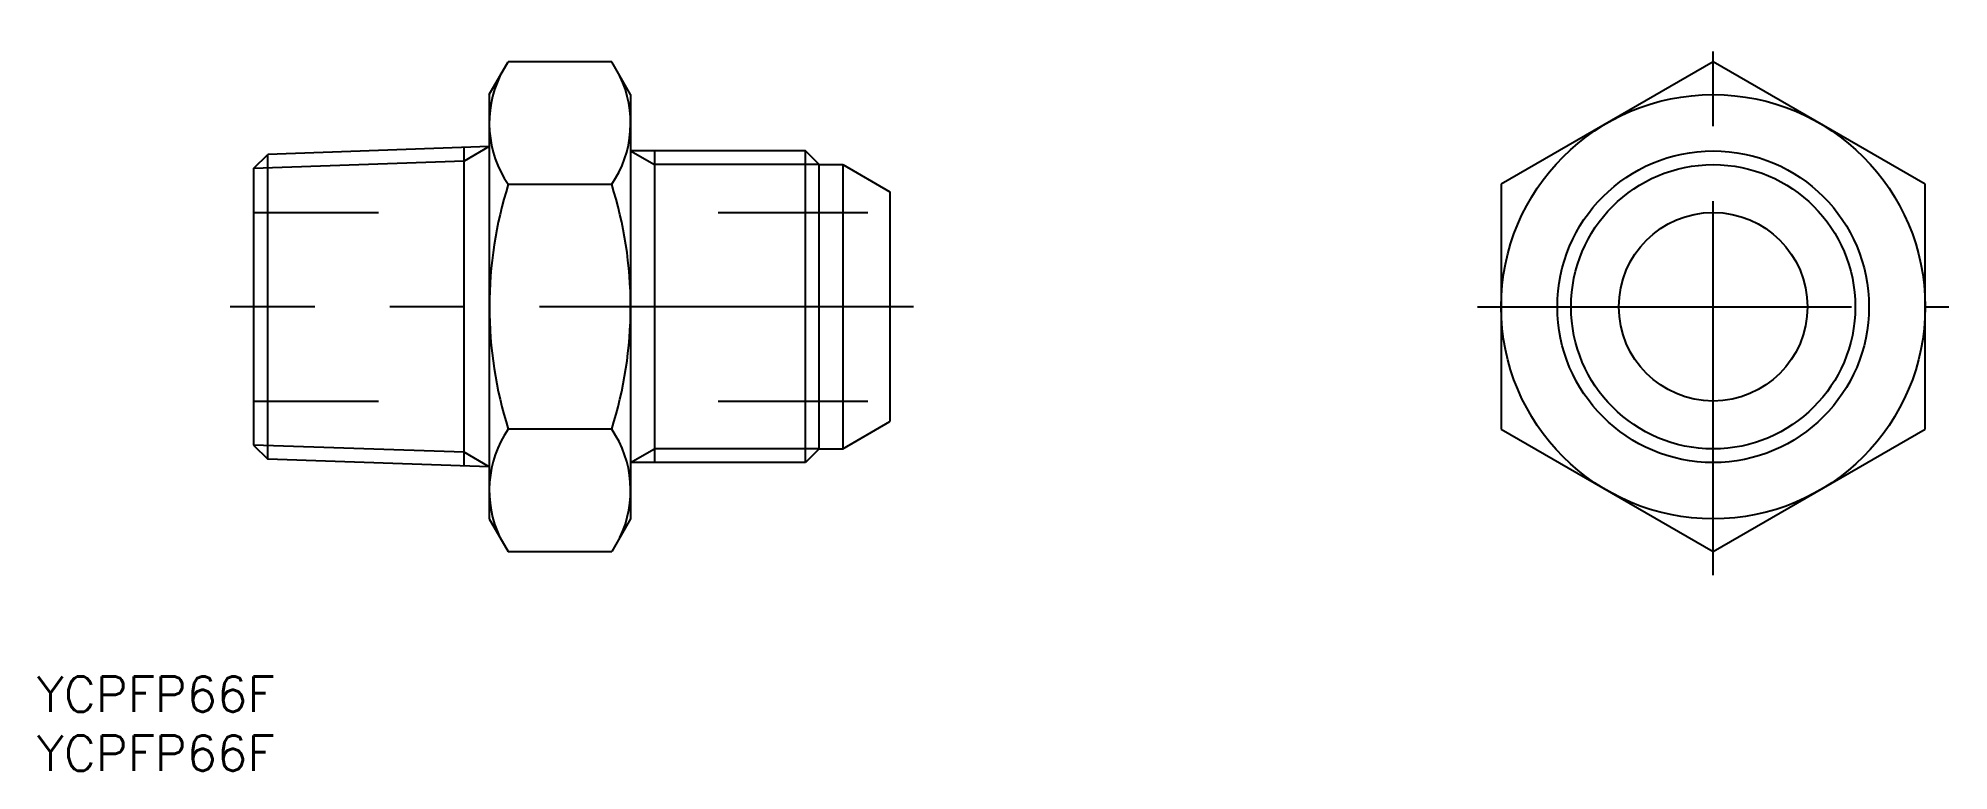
# Model space of a CAD drawing. Extents: x -142 to 20, y -39 to 23.
import ezdxf

# ---------------------------------------------------------------- set-up
doc = ezdxf.new("R2010")
doc.units = 0
doc.linetypes.add('CENTER', pattern=[50.8, 31.75, -6.35, 6.35, -6.35])
doc.linetypes.add('DASHED', pattern=[19.05, 12.7, -6.35])
doc.layers.get('0').update_dxf_attribs({"linetype": 'CONTINUOUS'})
doc.layers.add('CENTER', color=1, linetype='CENTER')
doc.styles.get("Standard").update_dxf_attribs({"font": 'txt.shx', "height": 3, "bigfont": 'bigfont.shx'})

msp = doc.modelspace()

# ---------------------------------------------------------------- linework, layer by layer
at = {"color": 7, "linetype": 'CONTINUOUS'}
for p, q in [((-103.88, 18), (-102.27, 20.78)), ((-93.48, 20.78), (-102.27, 20.78)), ((-91.88, 18), (-93.48, 20.78)), ((0, 20.78), (-18, 10.39)), ((18, 10.39), (0, 20.78)), ((-103.88, 18), (-103.88, -18)), ((-91.88, 18), (-91.88, -18)), ((-103.88, 13.59), (-122.67, 12.93)), ((-106.02, -13.51), (-106.02, 13.51)), ((-77.04, 13.22), (-91.88, 13.22)), ((-89.86, 13.22), (-89.86, -13.22)), ((-77.04, -13.22), (-77.04, 13.22)), ((-75.88, 12.06), (-77.04, 13.22)), ((-123.88, 11.73), (-122.67, 12.93)), ((-123.88, 11.73), (-123.88, -11.73)), ((-122.67, -12.93), (-122.67, 12.93)), ((-75.88, -12.06), (-75.88, 12.06)), ((-75.88, 12.06), (-73.88, 12.06)), ((-73.88, 12.06), (-73.88, -12.06)), ((-73.88, 12.06), (-69.88, 9.75)), ((-102.27, 10.39), (-93.48, 10.39)), ((-69.88, 9.75), (-69.88, -9.75)), ((-18, 10.39), (-18, -10.39)), ((18, -10.39), (18, 10.39)), ((-93.48, -10.39), (-102.27, -10.39)), ((-73.88, -12.06), (-69.88, -9.75)), ((-18, -10.39), (0, -20.78)), ((0, -20.78), (18, -10.39)), ((-123.88, -11.73), (-122.67, -12.93)), ((-103.88, -13.59), (-122.67, -12.93)), ((-75.88, -12.06), (-77.04, -13.22)), ((-75.88, -12.06), (-73.88, -12.06)), ((-77.04, -13.22), (-91.88, -13.22)), ((-103.88, -18), (-102.27, -20.78)), ((-91.88, -18), (-93.48, -20.78)), ((-102.27, -20.78), (-93.48, -20.78))]:
    msp.add_line(p, q, dxfattribs=at)
at = {"color": 3, "linetype": 'CONTINUOUS'}
for p, q in [((-103.88, 13.59), (-106.02, 12.35)), ((-91.88, 13.22), (-89.86, 12.06)), ((-106.02, 12.35), (-123.88, 11.73)), ((-75.88, 12.06), (-89.86, 12.06)), ((-106.02, -12.35), (-123.88, -11.73)), ((-103.88, -13.59), (-106.02, -12.35)), ((-91.88, -13.22), (-89.86, -12.06)), ((-75.88, -12.06), (-89.86, -12.06))]:
    msp.add_line(p, q, dxfattribs=at)
at = {"color": 3, "linetype": 'DASHED'}
for p, q in [((-123.88, 8), (-113.27, 8)), ((-84.46, 8), (-69.88, 8)), ((-123.88, -8), (-113.27, -8)), ((-84.46, -8), (-69.88, -8))]:
    msp.add_line(p, q, dxfattribs=at)
at = {"color": 7, "linetype": 'CONTINUOUS'}
for radius in [18, 13.22, 8]:
    msp.add_circle((0, 0), radius, dxfattribs=at)
at = {"color": 3, "linetype": 'CONTINUOUS'}
msp.add_circle((0, 0), 12.06, dxfattribs=at)
at = {"color": 7, "linetype": 'CONTINUOUS'}
for centre, radius, start, end in [((-94.68, 15.59), 9.2, 154.3842, 214.3842), ((-101.08, 15.59), 9.2, 325.6158, 25.6158), ((-69.48, 0), 34.39, 162.412, 197.588), ((-126.27, 0), 34.39, 342.412, 17.588), ((-94.68, -15.59), 9.2, 145.6158, 205.6158), ((-101.08, -15.59), 9.2, 334.3842, 34.3842)]:
    msp.add_arc(centre, radius, start, end, dxfattribs=at)
at = {"layer": 'CENTER', "color": 1, "linetype": 'CENTER'}
for p, q in [((0, -22.78), (0, 22.78)), ((-67.88, 0), (-125.88, 0)), ((-20, 0), (20, 0))]:
    msp.add_line(p, q, dxfattribs=at)

# ---------------------------------------------------------------- texts
at = {"color": 7, "linetype": 'CONTINUOUS'}
for p in [(-142.29, -34.37), (-142.29, -39.37)]:
    msp.add_text('YCPFP66F', height=3, dxfattribs=at).set_placement(p)

doc.saveas('drawing.dxf')
